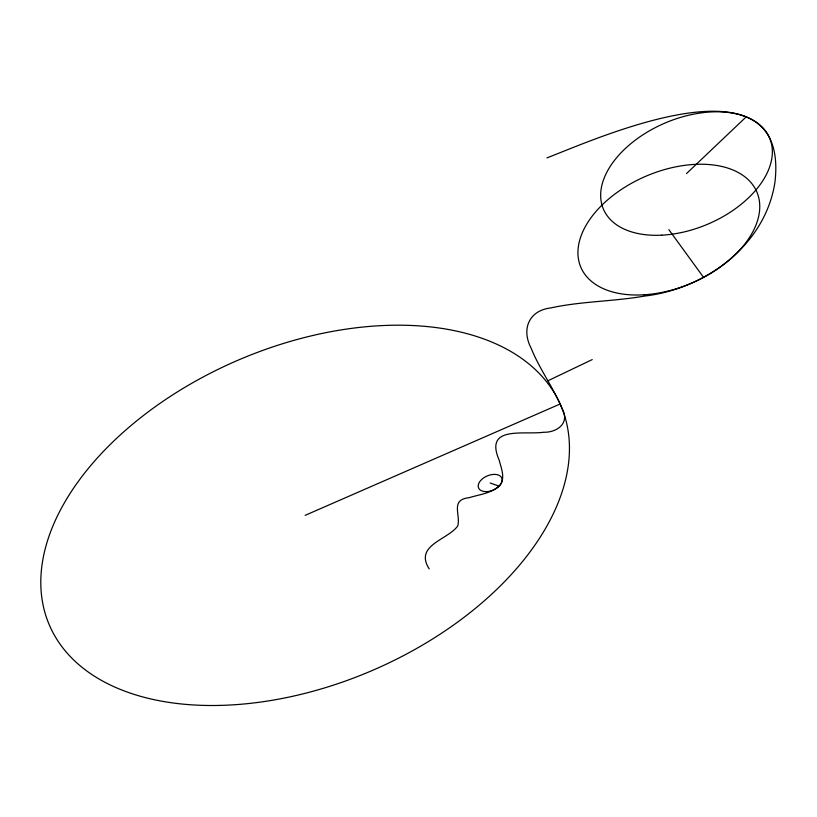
<?xml version="1.0" encoding="UTF-8"?>
<svg xmlns="http://www.w3.org/2000/svg" width="817" height="817" viewBox="0 0 817 817"><rect width="100%" height="100%" fill="white"/><g stroke="black" fill="none" stroke-linecap="round" stroke-linejoin="round"><path stroke-width="1.23" d="M429.211 568.908C413.974 545.143 447.859 539.935 457.765 525.913C460.839 514.506 449.922 499.718 469.203 497.665C479.324 494.54 490.843 493.407 499.095 486.156C505.968 478.905 501.27 468.294 499.136 460.053C484.072 425.248 523.656 435.053 543.632 432.254C556.816 432.683 570.184 423.165 562.219 408.96C553.599 387.881 539.659 369.427 531.173 348.267C521.297 329.568 528.528 310.685 550.587 307.948C581.469 301.228 613.342 301.524 644.429 296.091C705.275 289.095 765.335 245.304 774.945 182.191C790.151 52.002 601.465 136.745 546.971 157.885M686.515 173.561L746.176 116.892M547.839 380.814L592.213 359.603M305.129 515.353L560.166 403.986M490.19 483.01L499.095 486.146M668.857 229.628L703.58 277.402M486.329 491.63A12.623 7.67 -23.2 0 0 501.944 478.456A12.623 7.67 -23.2 0 0 482.285 478.936A12.623 7.67 -23.2 0 0 486.329 491.63M644.225 294.784A95.712 58.13 -23.2 0 0 756.951 192.22A95.712 58.13 -23.2 0 0 605.387 201.881A95.712 58.13 -23.2 0 0 644.225 294.784M661.76 235.173A90.381 54.892 -23.2 0 0 770.074 139.145A90.381 54.892 -23.2 0 0 627.701 146.355A90.381 54.892 -23.2 0 0 661.76 235.173M219.681 705.418A278.301 169.037 -23.2 0 0 564.465 415.261A278.301 169.037 -23.2 0 0 131.22 425.371A278.301 169.037 -23.2 0 0 219.681 705.418"/></g></svg>
